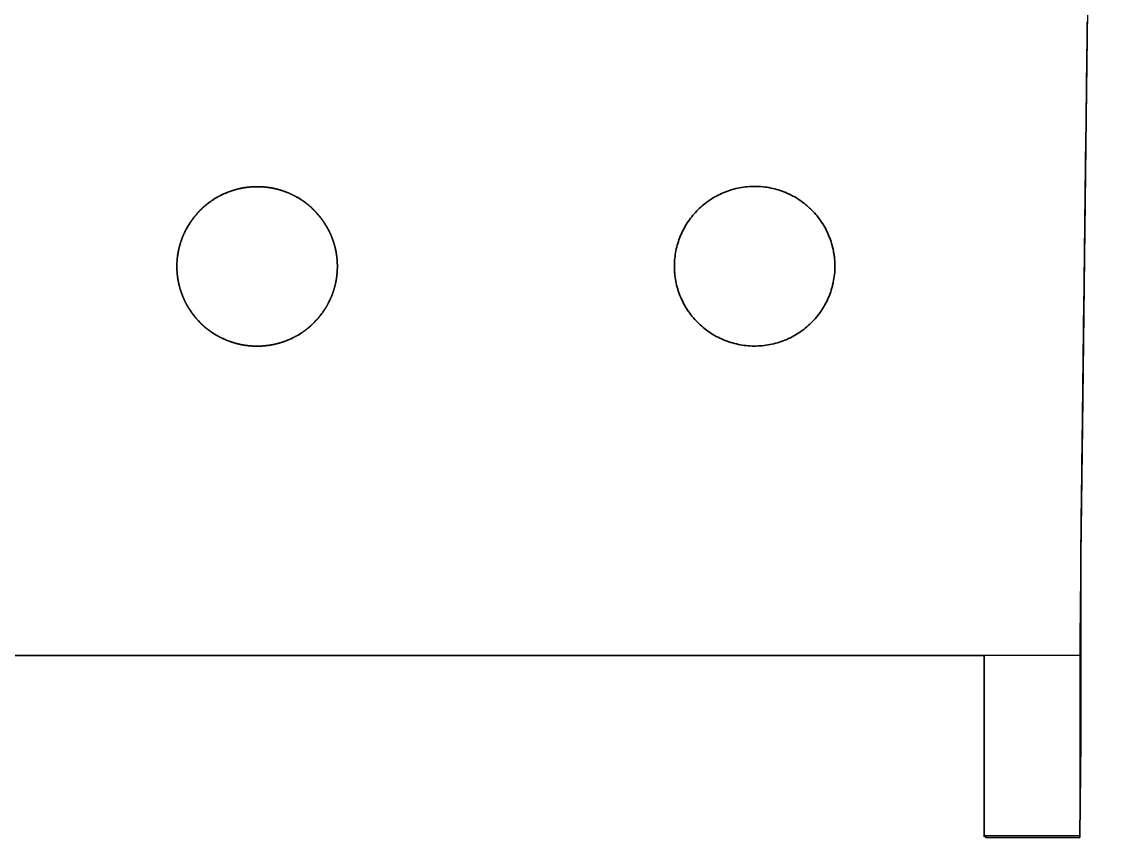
# Model space of a CAD drawing. Header units: millimetres. Extents: x 0 to 2809, y -1128 to 717.
# Drawn here: x 1002.7 to 1252.9, y -1127.8 to -939.6 of the extents above; entities that cross this region are included whole.
import ezdxf

# ---------------------------------------------------------------- set-up
doc = ezdxf.new("R2010")
doc.units = ezdxf.units.MM
doc.layers.add('Blocks', color=7, linetype='Continuous')
doc.layers.add('Blocks$Inner', color=7, linetype='Continuous', lineweight=25, true_color=0x007f00)
doc.layers.add('Blocks$Outline', color=7, linetype='Continuous', lineweight=35, true_color=0xff3f3f)

# ---------------------------------------------------------------- blocks, each defined once
blk = doc.blocks.new('Balcony Lounge Bench w Arm Top')
at = {"layer": 'Blocks$Inner'}
for points in [[(123.28, 1269.97), (123.35, 1269.97), (123.9, 1269.97), (125.01, 1269.95), (129.46, 1269.9), (165.01, 1269.46), (236.12, 1268.59), (245, 1268.48), (253.89, 1268.37), (271.67, 1268.15), (307.22, 1267.72), (378.33, 1266.85), (520.54, 1265.1), (591.65, 1264.23), (627.2, 1263.79), (629.42, 1263.77), (629.98, 1263.76), (630.11, 1263.76)], [(644.49, 1263.61), (686.08, 1263.61), (664.26, 1263.88), (620.48, 1263.88)], [(644.49, 1263.61), (644.49, 1101.82), (644.49, 940.03), (644.49, 847.06), (644.49, 661.11), (644.49, 568.13), (644.49, 382.18), (644.49, 196.23)], [(686.08, 1241.98), (686.08, 1241.61), (644.48, 1241.61)]]:
    blk.add_lwpolyline(points, dxfattribs=at)
for points, degree in [([(630.11, 1263.76), (630.13, 1263.76), (630.15, 1263.76), (630.17, 1263.76)], 3), ([(631.14, 1263.75), (631.15, 1263.75), (631.21, 1263.75), (631.23, 1263.75)], 3), ([(642.58, 1263.63), (642.6, 1263.63), (642.62, 1263.63), (644.49, 1263.61)], 3), ([(686.48, 1263.61), (686.48, 1263.61), (686.29, 1263.61), (686.06, 1263.61)], 3), ([(686.06, 1263.61), (686.06, 1252.88), (686.08, 1241.98)], 2), ([(686.48, 1241.98), (686.48, 1252.88), (686.48, 1263.61)], 2), ([(686.08, 1241.98), (686.31, 1241.98), (686.48, 1241.98), (686.48, 1241.98)], 3), ([(536.49, 1190.62), (536.42, 1189.99), (536.39, 1189.35), (536.39, 1188.73)], 3)]:
    blk.add_open_spline(points, degree=degree, dxfattribs=at)
for points, knots in [([(630.17, 1263.76), (630.22, 1263.76), (630.24, 1263.76), (630.38, 1263.76), (630.48, 1263.75), (630.77, 1263.75), (630.95, 1263.75), (631.14, 1263.75)], [2404.6204819, 2404.6204819, 2404.6204819, 2404.6204819, 2404.6953951, 2404.6953951, 2404.9950477, 2404.9950477, 2405.5046357, 2405.5046357, 2405.5046357, 2405.5046357]), ([(631.23, 1263.75), (631.45, 1263.74), (631.66, 1263.74), (632.73, 1263.73), (633.57, 1263.72), (635.22, 1263.7), (636.01, 1263.7), (637.5, 1263.68), (638.2, 1263.67), (639.47, 1263.66), (640.05, 1263.65), (641.03, 1263.64), (641.45, 1263.64), (642.11, 1263.63), (642.34, 1263.63), (642.58, 1263.63)], [2405.602217, 2405.602217, 2405.602217, 2405.602217, 2406.201522, 2406.201522, 2408.598742, 2408.598742, 2410.995963, 2410.995963, 2413.393183, 2413.393183, 2415.790404, 2415.790404, 2418.187625, 2418.187625, 2420.584845, 2420.584845, 2420.584845, 2420.584845]), ([(554.79, 1207.19), (554.23, 1207.19), (553.67, 1207.16), (552.8, 1207.08), (552.5, 1207.04), (551.9, 1206.96), (551.6, 1206.91), (550.72, 1206.74), (550.13, 1206.59), (548.98, 1206.25), (548.42, 1206.05), (547.58, 1205.71), (547.3, 1205.59), (546.75, 1205.33), (546.48, 1205.2), (545.14, 1204.49), (544.14, 1203.82), (542.74, 1202.68), (542.29, 1202.28), (541.64, 1201.64), (541.43, 1201.42), (541.02, 1200.97), (540.82, 1200.74), (539.86, 1199.58), (539.19, 1198.58), (538.33, 1196.98), (538.06, 1196.43), (537.59, 1195.31), (537.39, 1194.74), (536.86, 1193.02), (536.61, 1191.83), (536.49, 1190.62)], [303.076391, 303.076391, 303.076391, 303.076391, 305.556832, 305.556832, 306.883509, 306.883509, 308.210185, 308.210185, 310.863538, 310.863538, 313.516891, 313.516891, 314.843567, 314.843567, 316.170244, 316.170244, 321.476949, 321.476949, 324.130302, 324.130302, 325.456978, 325.456978, 326.783655, 326.783655, 332.09036, 332.09036, 334.743713, 334.743713, 337.397066, 337.397066, 342.703772, 342.703772, 342.703772, 342.703772]), ([(573.09, 1186.75), (573.16, 1187.35), (573.19, 1187.96), (573.2, 1188.57), (573.2, 1189.18), (573.17, 1189.79), (573.12, 1190.4), (573, 1191.6), (572.78, 1192.79), (572.43, 1193.95), (572.26, 1194.53), (572.06, 1195.11), (571.83, 1195.68), (571.6, 1196.24), (571.35, 1196.79), (571.07, 1197.32), (570.79, 1197.85), (570.48, 1198.37), (570.15, 1198.88), (569.82, 1199.39), (569.46, 1199.88), (569.08, 1200.35), (568.32, 1201.29), (567.47, 1202.15), (566.54, 1202.92), (566.08, 1203.31), (565.6, 1203.67), (565.1, 1204.01), (564.85, 1204.18), (564.59, 1204.35), (564.33, 1204.5), (564.08, 1204.66), (563.81, 1204.81), (563.55, 1204.96), (562.49, 1205.53), (561.39, 1206), (560.24, 1206.36), (559.95, 1206.45), (559.66, 1206.53), (559.37, 1206.6), (559.08, 1206.68), (558.78, 1206.75), (558.48, 1206.81), (557.9, 1206.93), (557.3, 1207.02), (556.7, 1207.09), (556.07, 1207.15), (555.43, 1207.19), (554.79, 1207.19)], [272.013213, 272.013213, 272.013213, 272.013213, 273.843547, 273.843547, 273.843547, 275.670077, 275.670077, 275.670077, 279.303693, 279.303693, 279.303693, 281.133968, 281.133968, 281.133968, 282.950232, 282.950232, 282.950232, 284.76247, 284.76247, 284.76247, 286.588104, 286.588104, 286.588104, 290.226796, 290.226796, 290.226796, 292.043869, 292.043869, 292.043869, 292.959402, 292.959402, 292.959402, 293.872157, 293.872157, 293.872157, 297.502131, 297.502131, 297.502131, 298.412616, 298.412616, 298.412616, 299.328263, 299.328263, 299.328263, 301.147926, 301.147926, 301.147926, 303.076391, 303.076391, 303.076391, 303.076391]), ([(536.39, 1188.73), (536.39, 1187.54), (536.5, 1186.37), (536.83, 1184.64), (536.97, 1184.06), (537.3, 1182.94), (537.49, 1182.39), (538.13, 1180.76), (538.66, 1179.72), (539.93, 1177.73), (540.65, 1176.81), (541.85, 1175.54), (542.27, 1175.14), (543.15, 1174.37), (543.61, 1174), (545.03, 1172.97), (546.04, 1172.38), (547.62, 1171.65), (548.16, 1171.43), (549.27, 1171.04), (549.83, 1170.87), (551.52, 1170.45), (552.67, 1170.27), (554.16, 1170.19), (554.49, 1170.19), (554.82, 1170.19)], [215.703493, 215.703493, 215.703493, 215.703493, 219.220828, 219.220828, 220.979495, 220.979495, 222.738163, 222.738163, 226.255498, 226.255498, 229.772833, 229.772833, 231.5315, 231.5315, 233.290168, 233.290168, 236.807503, 236.807503, 238.56617, 238.56617, 240.324838, 240.324838, 243.842172, 243.842172, 244.82717, 244.82717, 244.82717, 244.82717]), ([(554.82, 1170.19), (555.08, 1170.19), (555.34, 1170.19), (555.6, 1170.2), (555.9, 1170.22), (556.2, 1170.24), (556.5, 1170.26), (557.69, 1170.37), (558.87, 1170.6), (560.02, 1170.94), (560.31, 1171.03), (560.59, 1171.12), (560.88, 1171.22), (561.16, 1171.32), (561.45, 1171.43), (561.73, 1171.54), (562.28, 1171.77), (562.83, 1172.02), (563.36, 1172.3), (564.43, 1172.87), (565.43, 1173.53), (566.36, 1174.29), (566.83, 1174.67), (567.28, 1175.08), (567.71, 1175.5), (568.14, 1175.93), (568.55, 1176.37), (568.93, 1176.83), (569.32, 1177.3), (569.68, 1177.78), (570.02, 1178.28), (570.35, 1178.78), (570.67, 1179.31), (570.96, 1179.84), (571.54, 1180.9), (572, 1182.02), (572.36, 1183.17), (572.54, 1183.75), (572.69, 1184.34), (572.82, 1184.94), (572.94, 1185.54), (573.03, 1186.14), (573.09, 1186.75)], [244.82717, 244.82717, 244.82717, 244.82717, 245.614285, 245.614285, 245.614285, 246.524801, 246.524801, 246.524801, 250.15476, 250.15476, 250.15476, 251.067497, 251.067497, 251.067497, 251.983, 251.983, 251.983, 253.800002, 253.800002, 253.800002, 257.438539, 257.438539, 257.438539, 259.264113, 259.264113, 259.264113, 261.076304, 261.076304, 261.076304, 262.89253, 262.89253, 262.89253, 264.722781, 264.722781, 264.722781, 268.356359, 268.356359, 268.356359, 270.182879, 270.182879, 270.182879, 272.013213, 272.013213, 272.013213, 272.013213]), ([(554.85, 1092.49), (554.29, 1092.49), (553.72, 1092.47), (552.86, 1092.39), (552.56, 1092.35), (551.96, 1092.27), (551.66, 1092.22), (550.77, 1092.05), (550.19, 1091.9), (549.04, 1091.56), (548.48, 1091.36), (547.64, 1091.02), (547.36, 1090.9), (546.81, 1090.64), (546.54, 1090.51), (545.2, 1089.8), (544.2, 1089.13), (542.81, 1087.99), (542.36, 1087.59), (541.71, 1086.95), (541.5, 1086.73), (541.09, 1086.28), (540.89, 1086.05), (539.93, 1084.89), (539.26, 1083.89), (538.4, 1082.29), (538.13, 1081.74), (537.67, 1080.62), (537.46, 1080.06), (536.93, 1078.33), (536.69, 1077.15), (536.56, 1075.93)], [187.151014, 187.151014, 187.151014, 187.151014, 189.627384, 189.627384, 190.954463, 190.954463, 192.281542, 192.281542, 194.9357, 194.9357, 197.589859, 197.589859, 198.916938, 198.916938, 200.244017, 200.244017, 205.552333, 205.552333, 208.206491, 208.206491, 209.53357, 209.53357, 210.86065, 210.86065, 216.168966, 216.168966, 218.823124, 218.823124, 221.477282, 221.477282, 226.785599, 226.785599, 226.785599, 226.785599]), ([(573.12, 1072.05), (573.19, 1072.66), (573.22, 1073.27), (573.22, 1073.88), (573.23, 1074.49), (573.2, 1075.1), (573.14, 1075.7), (573.03, 1076.91), (572.8, 1078.1), (572.46, 1079.26), (572.29, 1079.84), (572.09, 1080.42), (571.86, 1080.98), (571.63, 1081.54), (571.38, 1082.09), (571.1, 1082.63), (570.82, 1083.16), (570.51, 1083.68), (570.18, 1084.19), (569.85, 1084.69), (569.49, 1085.18), (569.11, 1085.66), (568.35, 1086.6), (567.5, 1087.46), (566.58, 1088.23), (566.11, 1088.62), (565.63, 1088.98), (565.14, 1089.32), (564.89, 1089.49), (564.63, 1089.65), (564.37, 1089.81), (564.11, 1089.97), (563.85, 1090.12), (563.59, 1090.26), (562.53, 1090.84), (561.43, 1091.31), (560.28, 1091.66), (560, 1091.75), (559.71, 1091.84), (559.42, 1091.91), (559.12, 1091.99), (558.83, 1092.06), (558.53, 1092.12), (557.94, 1092.24), (557.35, 1092.33), (556.75, 1092.39), (556.12, 1092.46), (555.48, 1092.49), (554.85, 1092.49)], [156.074074, 156.074074, 156.074074, 156.074074, 157.905038, 157.905038, 157.905038, 159.732186, 159.732186, 159.732186, 163.367083, 163.367083, 163.367083, 165.198004, 165.198004, 165.198004, 167.014899, 167.014899, 167.014899, 168.827785, 168.827785, 168.827785, 170.654085, 170.654085, 170.654085, 174.294011, 174.294011, 174.294011, 176.111719, 176.111719, 176.111719, 177.027566, 177.027566, 177.027566, 177.940602, 177.940602, 177.940602, 181.571727, 181.571727, 181.571727, 182.482514, 182.482514, 182.482514, 183.39845, 183.39845, 183.39845, 185.218648, 185.218648, 185.218648, 187.151014, 187.151014, 187.151014, 187.151014]), ([(536.46, 1074.02), (536.46, 1072.84), (536.57, 1071.67), (536.9, 1069.94), (537.04, 1069.36), (537.37, 1068.24), (537.56, 1067.69), (538.2, 1066.06), (538.73, 1065.02), (540, 1063.03), (540.72, 1062.11), (541.91, 1060.84), (542.33, 1060.44), (543.21, 1059.67), (543.67, 1059.3), (545.1, 1058.27), (546.1, 1057.69), (547.68, 1056.95), (548.22, 1056.73), (549.32, 1056.34), (549.88, 1056.17), (551.58, 1055.75), (552.72, 1055.58), (554.22, 1055.5), (554.55, 1055.49), (554.88, 1055.49)], [99.79427, 99.79427, 99.79427, 99.79427, 103.311089, 103.311089, 105.069499, 105.069499, 106.827908, 106.827908, 110.344727, 110.344727, 113.861546, 113.861546, 115.619955, 115.619955, 117.378365, 117.378365, 120.895183, 120.895183, 122.653593, 122.653593, 124.412002, 124.412002, 127.928821, 127.928821, 128.93087, 128.93087, 128.93087, 128.93087]), ([(563.16, 1057.49), (563.25, 1057.53), (563.32, 1057.57), (563.39, 1057.61), (564.45, 1058.17), (565.45, 1058.83), (566.39, 1059.59), (566.86, 1059.98), (567.31, 1060.38), (567.74, 1060.81), (568.17, 1061.23), (568.57, 1061.67), (568.96, 1062.14), (569.34, 1062.6), (569.7, 1063.08), (570.04, 1063.58), (570.38, 1064.08), (570.7, 1064.61), (570.99, 1065.14), (571.56, 1066.21), (572.03, 1067.32), (572.39, 1068.48), (572.57, 1069.06), (572.72, 1069.65), (572.84, 1070.24), (572.97, 1070.84), (573.06, 1071.44), (573.12, 1072.05)], [137.609521, 137.609521, 137.609521, 137.609521, 137.854724, 137.854724, 137.854724, 141.494496, 141.494496, 141.494496, 143.320678, 143.320678, 143.320678, 145.133475, 145.133475, 145.133475, 146.950315, 146.950315, 146.950315, 148.781181, 148.781181, 148.781181, 152.415981, 152.415981, 152.415981, 154.243122, 154.243122, 154.243122, 156.074074, 156.074074, 156.074074, 156.074074]), ([(554.88, 1055.49), (555.13, 1055.49), (555.39, 1055.5), (555.64, 1055.51), (555.94, 1055.52), (556.24, 1055.54), (556.54, 1055.57), (557.73, 1055.68), (558.9, 1055.91), (560.05, 1056.25), (560.34, 1056.33), (560.63, 1056.43), (560.91, 1056.53), (561.2, 1056.63), (561.48, 1056.73), (561.76, 1056.85), (562.23, 1057.04), (562.69, 1057.25), (563.16, 1057.49)], [128.93087, 128.93087, 128.93087, 128.93087, 129.69421, 129.69421, 129.69421, 130.605006, 130.605006, 130.605006, 134.236154, 134.236154, 134.236154, 135.149209, 135.149209, 135.149209, 136.065012, 136.065012, 136.065012, 137.609521, 137.609521, 137.609521, 137.609521])]:
    blk.add_open_spline(points, degree=3, knots=knots, dxfattribs=at)
blk.add_rational_spline([(536.56, 1075.93), (536.49, 1075.29), (536.46, 1074.66), (536.46, 1074.02)], [1, 0.999999999991, 0.999999999991, 1], degree=3, dxfattribs=at)
at = {"layer": 'Blocks$Outline'}
blk.add_lwpolyline([(686.08, 1263.61), (664.26, 1263.88), (620.48, 1263.88)], dxfattribs=at)
for points, degree, knots in [([(620.48, 1263.88), (610.87, 1263.99), (601.26, 1264.11), (591.65, 1264.23), (567.95, 1264.52), (544.24, 1264.81), (520.54, 1265.1), (513.17, 1265.19), (505.81, 1265.28), (498.44, 1265.37)], 3, [-2400.675993, -2400.675993, -2400.675993, -2400.675993, -2399.865119, -2399.865119, -2399.865119, -2398.865119, -2398.865119, -2398.865119, -2398.709687, -2398.709687, -2398.709687, -2398.709687]), ([(686.08, 1241.98), (686.31, 1241.98), (686.48, 1241.98), (686.48, 1241.98), (686.48, 1249.25), (686.48, 1256.46), (686.48, 1263.61)], 3, [2, 2, 2, 2, 6.096699, 6.096699, 6.096699, 27.896699, 27.896699, 27.896699, 27.896699]), ([(644.49, 1241.61), (665.29, 1241.61), (686.08, 1241.61), (686.08, 1241.8), (686.08, 1241.98)], 2, [-55.925327, -55.925327, -55.925327, -54.925639, -54.925639, -53.925639, -53.925639, -53.925639]), ([(644.49, 218.23), (644.49, 272.88), (644.49, 327.53), (644.49, 382.18), (644.49, 444.16), (644.49, 506.15), (644.49, 568.13), (644.49, 599.12), (644.49, 630.11), (644.49, 661.11), (644.49, 723.09), (644.49, 785.07), (644.49, 847.06), (644.49, 878.05), (644.49, 909.04), (644.49, 940.03), (644.49, 993.96), (644.49, 1047.89), (644.49, 1101.82), (644.49, 1148.42), (644.49, 1195.01), (644.49, 1241.61)], 3, [-1197.190935, -1197.190935, -1197.190935, -1197.190935, -1196.309244, -1196.309244, -1196.309244, -1195.309244, -1195.309244, -1195.309244, -1194.309244, -1194.309244, -1194.309244, -1193.309244, -1193.309244, -1193.309244, -1192.309244, -1192.309244, -1192.309244, -1191.309244, -1191.309244, -1191.309244, -1190.445229, -1190.445229, -1190.445229, -1190.445229]), ([(536.39, 1188.73), (536.39, 1189.35), (536.42, 1189.99), (536.49, 1190.62), (536.61, 1191.83), (536.86, 1193.02), (537.39, 1194.74), (537.59, 1195.31), (538.06, 1196.43), (538.33, 1196.98), (539.19, 1198.58), (539.86, 1199.58), (540.82, 1200.74), (541.02, 1200.97), (541.43, 1201.42), (541.64, 1201.64), (542.29, 1202.28), (542.74, 1202.68), (544.14, 1203.82), (545.14, 1204.49), (546.48, 1205.2), (546.75, 1205.33), (547.3, 1205.59), (547.58, 1205.71), (548.42, 1206.05), (548.98, 1206.25), (550.13, 1206.59), (550.72, 1206.74), (551.6, 1206.91), (551.9, 1206.96), (552.5, 1207.04), (552.8, 1207.08), (553.67, 1207.16), (554.23, 1207.19), (554.79, 1207.19), (555.43, 1207.19), (556.07, 1207.15), (556.7, 1207.09), (557.3, 1207.02), (557.9, 1206.93), (558.48, 1206.81), (558.78, 1206.75), (559.08, 1206.68), (559.37, 1206.6), (559.66, 1206.53), (559.95, 1206.45), (560.24, 1206.36), (561.39, 1206), (562.49, 1205.53), (563.55, 1204.96), (563.81, 1204.81), (564.08, 1204.66), (564.33, 1204.5), (564.59, 1204.35), (564.85, 1204.18), (565.1, 1204.01), (565.6, 1203.67), (566.08, 1203.31), (566.54, 1202.92), (567.47, 1202.15), (568.32, 1201.29), (569.08, 1200.35), (569.46, 1199.88), (569.82, 1199.39), (570.15, 1198.88), (570.48, 1198.37), (570.79, 1197.85), (571.07, 1197.32), (571.35, 1196.79), (571.6, 1196.24), (571.83, 1195.68), (572.06, 1195.11), (572.26, 1194.53), (572.43, 1193.95), (572.78, 1192.79), (573, 1191.6), (573.12, 1190.4), (573.17, 1189.79), (573.2, 1189.18), (573.2, 1188.57), (573.19, 1187.96), (573.16, 1187.35), (573.09, 1186.75), (573.03, 1186.14), (572.94, 1185.54), (572.82, 1184.94), (572.69, 1184.34), (572.54, 1183.75), (572.36, 1183.17), (572, 1182.02), (571.54, 1180.9), (570.96, 1179.84), (570.67, 1179.31), (570.35, 1178.78), (570.02, 1178.28), (569.68, 1177.78), (569.32, 1177.3), (568.93, 1176.83), (568.55, 1176.37), (568.14, 1175.93), (567.71, 1175.5), (567.28, 1175.08), (566.83, 1174.67), (566.36, 1174.29), (565.43, 1173.53), (564.43, 1172.87), (563.36, 1172.3), (562.83, 1172.02), (562.28, 1171.77), (561.73, 1171.54), (561.45, 1171.43), (561.16, 1171.32), (560.88, 1171.22), (560.59, 1171.12), (560.31, 1171.03), (560.02, 1170.94), (558.87, 1170.6), (557.69, 1170.37), (556.5, 1170.26), (556.2, 1170.24), (555.9, 1170.22), (555.6, 1170.2), (555.34, 1170.19), (555.08, 1170.19), (554.82, 1170.19), (554.49, 1170.19), (554.16, 1170.19), (552.67, 1170.27), (551.52, 1170.45), (549.83, 1170.87), (549.27, 1171.04), (548.16, 1171.43), (547.62, 1171.65), (546.04, 1172.38), (545.03, 1172.97), (543.61, 1174), (543.15, 1174.37), (542.27, 1175.14), (541.85, 1175.54), (540.65, 1176.81), (539.93, 1177.73), (538.66, 1179.72), (538.13, 1180.76), (537.49, 1182.39), (537.3, 1182.94), (536.97, 1184.06), (536.83, 1184.64), (536.5, 1186.37), (536.39, 1187.54), (536.39, 1188.73)], 3, [-344.601734, -344.601734, -344.601734, -344.601734, -342.703772, -342.703772, -342.703772, -337.397066, -337.397066, -334.743713, -334.743713, -332.09036, -332.09036, -326.783655, -326.783655, -325.456978, -325.456978, -324.130302, -324.130302, -321.476949, -321.476949, -316.170244, -316.170244, -314.843567, -314.843567, -313.516891, -313.516891, -310.863538, -310.863538, -308.210185, -308.210185, -306.883509, -306.883509, -305.556832, -305.556832, -303.076391, -303.076391, -303.076391, -301.147926, -301.147926, -301.147926, -299.328263, -299.328263, -299.328263, -298.412616, -298.412616, -298.412616, -297.502131, -297.502131, -297.502131, -293.872157, -293.872157, -293.872157, -292.959402, -292.959402, -292.959402, -292.043869, -292.043869, -292.043869, -290.226796, -290.226796, -290.226796, -286.588104, -286.588104, -286.588104, -284.76247, -284.76247, -284.76247, -282.950232, -282.950232, -282.950232, -281.133968, -281.133968, -281.133968, -279.303693, -279.303693, -279.303693, -275.670077, -275.670077, -275.670077, -273.843547, -273.843547, -273.843547, -272.013213, -272.013213, -272.013213, -270.182879, -270.182879, -270.182879, -268.356359, -268.356359, -268.356359, -264.722781, -264.722781, -264.722781, -262.89253, -262.89253, -262.89253, -261.076304, -261.076304, -261.076304, -259.264113, -259.264113, -259.264113, -257.438539, -257.438539, -257.438539, -253.800002, -253.800002, -253.800002, -251.983, -251.983, -251.983, -251.067497, -251.067497, -251.067497, -250.15476, -250.15476, -250.15476, -246.524801, -246.524801, -246.524801, -245.614285, -245.614285, -245.614285, -244.82717, -244.82717, -244.82717, -243.842172, -243.842172, -240.324838, -240.324838, -238.56617, -238.56617, -236.807503, -236.807503, -233.290168, -233.290168, -231.5315, -231.5315, -229.772833, -229.772833, -226.255498, -226.255498, -222.738163, -222.738163, -220.979495, -220.979495, -219.220828, -219.220828, -215.703493, -215.703493, -215.703493, -215.703493])]:
    blk.add_open_spline(points, degree=degree, knots=knots, dxfattribs=at)
blk.add_open_spline([(686.48, 1263.61), (686.48, 1263.61), (686.3, 1263.61), (686.08, 1263.61)], degree=3, dxfattribs=at)
blk.add_rational_spline([(536.46, 1074.02), (536.46, 1074.66), (536.49, 1075.29), (536.56, 1075.93), (536.69, 1077.15), (536.93, 1078.33), (537.46, 1080.06), (537.67, 1080.62), (538.13, 1081.74), (538.4, 1082.29), (539.26, 1083.89), (539.93, 1084.89), (540.89, 1086.05), (541.09, 1086.28), (541.5, 1086.73), (541.71, 1086.95), (542.36, 1087.59), (542.81, 1087.99), (544.2, 1089.13), (545.2, 1089.8), (546.54, 1090.51), (546.81, 1090.64), (547.36, 1090.9), (547.64, 1091.02), (548.48, 1091.36), (549.04, 1091.56), (550.19, 1091.9), (550.77, 1092.05), (551.66, 1092.22), (551.96, 1092.27), (552.56, 1092.35), (552.86, 1092.39), (553.72, 1092.47), (554.29, 1092.49), (554.85, 1092.49), (555.48, 1092.49), (556.12, 1092.46), (556.75, 1092.39), (557.35, 1092.33), (557.94, 1092.24), (558.53, 1092.12), (558.83, 1092.06), (559.12, 1091.99), (559.42, 1091.91), (559.71, 1091.84), (560, 1091.75), (560.28, 1091.66), (561.43, 1091.31), (562.53, 1090.84), (563.59, 1090.26), (563.85, 1090.12), (564.11, 1089.97), (564.37, 1089.81), (564.63, 1089.65), (564.89, 1089.49), (565.14, 1089.32), (565.63, 1088.98), (566.11, 1088.62), (566.58, 1088.23), (567.5, 1087.46), (568.35, 1086.6), (569.11, 1085.66), (569.49, 1085.18), (569.85, 1084.69), (570.18, 1084.19), (570.51, 1083.68), (570.82, 1083.16), (571.1, 1082.63), (571.38, 1082.09), (571.63, 1081.54), (571.86, 1080.98), (572.09, 1080.42), (572.29, 1079.84), (572.46, 1079.26), (572.8, 1078.1), (573.03, 1076.91), (573.14, 1075.7), (573.2, 1075.1), (573.23, 1074.49), (573.22, 1073.88), (573.22, 1073.27), (573.19, 1072.66), (573.12, 1072.05), (573.06, 1071.44), (572.97, 1070.84), (572.84, 1070.24), (572.72, 1069.65), (572.57, 1069.06), (572.39, 1068.48), (572.03, 1067.32), (571.56, 1066.21), (570.99, 1065.14), (570.7, 1064.61), (570.38, 1064.08), (570.04, 1063.58), (569.7, 1063.08), (569.34, 1062.6), (568.96, 1062.14), (568.57, 1061.67), (568.17, 1061.23), (567.74, 1060.81), (567.31, 1060.38), (566.86, 1059.98), (566.39, 1059.59), (565.45, 1058.83), (564.45, 1058.17), (563.39, 1057.61), (563.32, 1057.57), (563.25, 1057.53), (563.16, 1057.49), (562.69, 1057.25), (562.23, 1057.04), (561.76, 1056.85), (561.48, 1056.73), (561.2, 1056.63), (560.91, 1056.53), (560.63, 1056.43), (560.34, 1056.33), (560.05, 1056.25), (558.9, 1055.91), (557.73, 1055.68), (556.54, 1055.57), (556.24, 1055.54), (555.94, 1055.52), (555.64, 1055.51), (555.39, 1055.5), (555.13, 1055.49), (554.88, 1055.49), (554.55, 1055.49), (554.22, 1055.5), (552.72, 1055.58), (551.58, 1055.75), (549.88, 1056.17), (549.32, 1056.34), (548.22, 1056.73), (547.68, 1056.95), (546.1, 1057.69), (545.1, 1058.27), (543.67, 1059.3), (543.21, 1059.67), (542.33, 1060.44), (541.91, 1060.84), (540.72, 1062.11), (540, 1063.03), (538.73, 1065.02), (538.2, 1066.06), (537.56, 1067.69), (537.37, 1068.24), (537.04, 1069.36), (536.9, 1069.94), (536.57, 1071.67), (536.46, 1072.84), (536.46, 1074.02)], [1, 0.999999999991, 0.999999999991, 1, 1, 1, 1, 1, 1, 1, 1, 1, 1, 1, 1, 1, 1, 1, 1, 1, 1, 1, 1, 1, 1, 1, 1, 1, 1, 1, 1, 1, 1, 1, 1, 1, 1, 1, 1, 1, 1, 1, 1, 1, 1, 1, 1, 1, 1, 1, 1, 1, 1, 1, 1, 1, 1, 1, 1, 1, 1, 1, 1, 1, 1, 1, 1, 1, 1, 1, 1, 1, 1, 1, 1, 1, 1, 1, 1, 1, 1, 1, 1, 1, 1, 1, 1, 1, 1, 1, 1, 1, 1, 1, 1, 1, 1, 1, 1, 1, 1, 1, 1, 1, 1, 1, 1, 1, 1, 1, 1, 1, 1, 1, 1, 1, 1, 1, 1, 1, 1, 1, 1, 1, 1, 1, 1, 1, 1, 1, 1, 1, 1, 1, 1, 1, 1, 1, 1, 1, 1, 1, 1, 1, 1, 1, 1, 1, 1, 1, 1, 1, 1], degree=3, knots=[-228.697229, -228.697229, -228.697229, -228.697229, -226.785599, -226.785599, -226.785599, -221.477282, -221.477282, -218.823124, -218.823124, -216.168966, -216.168966, -210.86065, -210.86065, -209.53357, -209.53357, -208.206491, -208.206491, -205.552333, -205.552333, -200.244017, -200.244017, -198.916938, -198.916938, -197.589859, -197.589859, -194.9357, -194.9357, -192.281542, -192.281542, -190.954463, -190.954463, -189.627384, -189.627384, -187.151014, -187.151014, -187.151014, -185.218648, -185.218648, -185.218648, -183.39845, -183.39845, -183.39845, -182.482514, -182.482514, -182.482514, -181.571727, -181.571727, -181.571727, -177.940602, -177.940602, -177.940602, -177.027566, -177.027566, -177.027566, -176.111719, -176.111719, -176.111719, -174.294011, -174.294011, -174.294011, -170.654085, -170.654085, -170.654085, -168.827785, -168.827785, -168.827785, -167.014899, -167.014899, -167.014899, -165.198004, -165.198004, -165.198004, -163.367083, -163.367083, -163.367083, -159.732186, -159.732186, -159.732186, -157.905038, -157.905038, -157.905038, -156.074074, -156.074074, -156.074074, -154.243122, -154.243122, -154.243122, -152.415981, -152.415981, -152.415981, -148.781181, -148.781181, -148.781181, -146.950315, -146.950315, -146.950315, -145.133475, -145.133475, -145.133475, -143.320678, -143.320678, -143.320678, -141.494496, -141.494496, -141.494496, -137.854724, -137.854724, -137.854724, -137.609521, -137.609521, -137.609521, -136.065012, -136.065012, -136.065012, -135.149209, -135.149209, -135.149209, -134.236154, -134.236154, -134.236154, -130.605006, -130.605006, -130.605006, -129.69421, -129.69421, -129.69421, -128.93087, -128.93087, -128.93087, -127.928821, -127.928821, -124.412002, -124.412002, -122.653593, -122.653593, -120.895183, -120.895183, -117.378365, -117.378365, -115.619955, -115.619955, -113.861546, -113.861546, -110.344727, -110.344727, -106.827908, -106.827908, -105.069499, -105.069499, -103.311089, -103.311089, -99.79427, -99.79427, -99.79427, -99.79427], dxfattribs=at)

msp = doc.modelspace()

# ---------------------------------------------------------------- block references
at = {"layer": 'Blocks', "rotation": 270.0000000000016}
msp.add_blockref('Balcony Lounge Bench w Arm Top', (-17.07, -441.13), dxfattribs=at)

doc.saveas('drawing.dxf')
